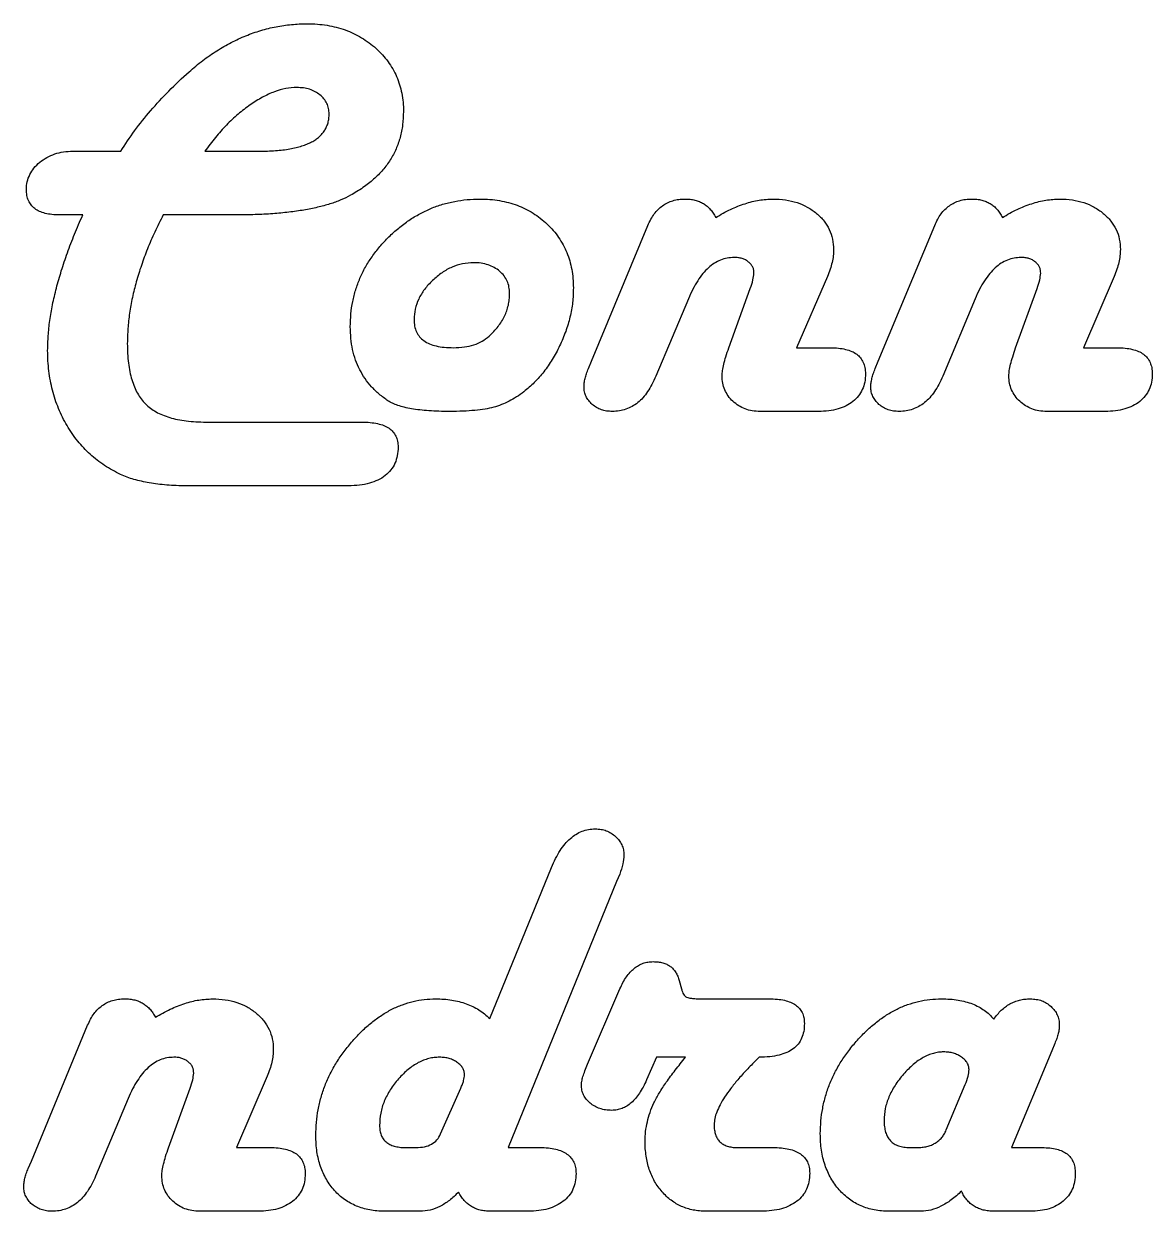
# Model space of a CAD drawing. Header units: millimetres. Extents: x -152 to 152, y -48 to 197.
# Drawn here: x -120.32 to -105.77, y -17.2 to -1.88 of the extents above; entities that cross this region are included whole.
import ezdxf

# ---------------------------------------------------------------- set-up
doc = ezdxf.new("R2010")
doc.units = ezdxf.units.MM

msp = doc.modelspace()

# ---------------------------------------------------------------- linework, layer by layer
at = {"color": 7, "linetype": 'Continuous', "lineweight": 25}
for p, q in [((-119.693, -3.524), (-119.073, -3.524)), ((-117.989, -3.524), (-117.289, -3.524)), ((-119.564, -4.346), (-119.86, -4.346)), ((-117.584, -4.346), (-118.527, -4.346)), ((-113.001, -6.233), (-112.275, -4.482)), ((-109.303, -6.233), (-108.576, -4.482)), ((-109.96, -5.139), (-110.357, -6.058)), ((-106.261, -5.139), (-106.658, -6.058)), ((-111.23, -6.062), (-110.954, -5.293)), ((-107.532, -6.062), (-107.256, -5.293)), ((-111.753, -5.428), (-112.172, -6.425)), ((-108.054, -5.428), (-108.473, -6.425)), ((-110.357, -6.058), (-109.924, -6.058)), ((-106.658, -6.058), (-106.225, -6.058)), ((-113.041, -6.328), (-113.001, -6.233)), ((-109.342, -6.328), (-109.303, -6.233)), ((-110.076, -6.88), (-110.83, -6.88)), ((-106.377, -6.88), (-107.131, -6.88)), ((-117.975, -7.017), (-115.966, -7.017)), ((-116.136, -7.839), (-118.23, -7.839)), ((-114.314, -14.711), (-113.518, -12.763)), ((-112.639, -12.848), (-112.681, -12.943)), ((-112.681, -12.943), (-114.079, -16.373)), ((-111.871, -14.221), (-111.841, -14.329)), ((-113.052, -15.297), (-112.635, -14.327)), ((-111.558, -14.456), (-110.712, -14.456)), ((-120.227, -16.548), (-119.501, -14.797)), ((-107.066, -15.126), (-107.587, -16.373)), ((-107.027, -15.03), (-107.066, -15.126)), ((-112.165, -15.209), (-112.292, -15.502)), ((-111.789, -15.209), (-112.165, -15.209)), ((-110.839, -15.209), (-110.876, -15.244)), ((-117.186, -15.454), (-117.583, -16.373)), ((-118.456, -16.377), (-118.18, -15.608)), ((-114.948, -16.198), (-114.688, -15.606)), ((-108.426, -16.147), (-108.182, -15.56)), ((-118.979, -15.743), (-119.398, -16.741)), ((-117.583, -16.373), (-117.15, -16.373)), ((-115.401, -16.373), (-115.264, -16.373)), ((-114.079, -16.373), (-113.667, -16.373)), ((-111.121, -16.373), (-110.665, -16.373)), ((-108.898, -16.373), (-108.807, -16.373)), ((-107.587, -16.373), (-107.189, -16.373)), ((-120.267, -16.643), (-120.227, -16.548)), ((-117.302, -17.195), (-118.056, -17.195)), ((-115.214, -17.195), (-115.672, -17.195)), ((-113.819, -17.195), (-114.307, -17.195)), ((-110.817, -17.195), (-111.526, -17.195)), ((-108.754, -17.195), (-109.165, -17.195)), ((-107.344, -17.195), (-107.807, -17.195))]:
    msp.add_line(p, q, dxfattribs=at)
for points, knots in [([(-118.193, -2.5), (-118.135, -2.45), (-118.02, -2.353), (-117.837, -2.228), (-117.652, -2.12), (-117.462, -2.033), (-117.269, -1.964), (-117.072, -1.916), (-116.872, -1.886), (-116.738, -1.882), (-116.67, -1.88)], [0, 0, 0, 0, 0.136583, 0.26793, 0.395109, 0.518419, 0.640008, 0.75995, 0.879573, 1, 1, 1, 1]), ([(-116.67, -1.88), (-116.626, -1.881), (-116.54, -1.883), (-116.414, -1.899), (-116.294, -1.923), (-116.179, -1.957), (-116.07, -2.003), (-115.968, -2.059), (-115.87, -2.123), (-115.78, -2.198), (-115.698, -2.28), (-115.625, -2.368), (-115.564, -2.462), (-115.513, -2.561), (-115.475, -2.667), (-115.449, -2.778), (-115.43, -2.894), (-115.428, -2.973), (-115.428, -3.014)], [0, 0, 0, 0, 0.069967, 0.13694, 0.201926, 0.265402, 0.327573, 0.389627, 0.451105, 0.51369, 0.575582, 0.635767, 0.695359, 0.754077, 0.813416, 0.873658, 0.935712, 1, 1, 1, 1]), ([(-119.073, -3.524), (-119.015, -3.435), (-118.897, -3.254), (-118.688, -2.996), (-118.455, -2.741), (-118.282, -2.581), (-118.193, -2.5)], [0, 0, 0, 0, 0.234464, 0.479015, 0.733424, 1, 1, 1, 1]), ([(-116.803, -2.702), (-116.851, -2.705), (-116.949, -2.711), (-117.098, -2.756), (-117.252, -2.828), (-117.409, -2.926), (-117.564, -3.046), (-117.715, -3.187), (-117.857, -3.347), (-117.944, -3.464), (-117.989, -3.524)], [0, 0, 0, 0, 0.095919, 0.198162, 0.311209, 0.435914, 0.568999, 0.70662, 0.849978, 1, 1, 1, 1]), ([(-116.387, -3.045), (-116.388, -3.021), (-116.391, -2.974), (-116.413, -2.906), (-116.452, -2.847), (-116.503, -2.796), (-116.567, -2.755), (-116.638, -2.723), (-116.718, -2.706), (-116.774, -2.704), (-116.803, -2.702)], [0, 0, 0, 0, 0.119746, 0.233858, 0.348246, 0.468913, 0.594632, 0.722778, 0.855621, 1, 1, 1, 1]), ([(-117.289, -3.524), (-117.252, -3.524), (-117.182, -3.523), (-117.079, -3.518), (-116.984, -3.508), (-116.896, -3.496), (-116.814, -3.478), (-116.74, -3.458), (-116.673, -3.433), (-116.613, -3.406), (-116.559, -3.374), (-116.514, -3.338), (-116.474, -3.299), (-116.442, -3.255), (-116.418, -3.208), (-116.399, -3.157), (-116.388, -3.102), (-116.387, -3.064), (-116.387, -3.045)], [0, 0, 0, 0, 0.095639, 0.185757, 0.268684, 0.347302, 0.42011, 0.487202, 0.549195, 0.607075, 0.661738, 0.711811, 0.760864, 0.807181, 0.853724, 0.900578, 0.949299, 1, 1, 1, 1]), ([(-115.428, -3.014), (-115.43, -3.071), (-115.433, -3.183), (-115.466, -3.345), (-115.52, -3.497), (-115.595, -3.639), (-115.692, -3.77), (-115.812, -3.889), (-115.951, -4), (-116.056, -4.062), (-116.11, -4.093)], [0, 0, 0, 0, 0.127351, 0.248869, 0.366964, 0.484582, 0.605015, 0.729157, 0.859797, 1, 1, 1, 1]), ([(-120.291, -4.016), (-120.289, -3.983), (-120.285, -3.917), (-120.249, -3.824), (-120.195, -3.738), (-120.118, -3.664), (-120.027, -3.601), (-119.924, -3.556), (-119.812, -3.528), (-119.734, -3.526), (-119.693, -3.524)], [0, 0, 0, 0, 0.1165115, 0.2292118, 0.3446194, 0.4688145, 0.5987249, 0.7281087, 0.8601339, 1, 1, 1, 1]), ([(-119.86, -4.346), (-119.894, -4.345), (-119.957, -4.343), (-120.046, -4.329), (-120.121, -4.304), (-120.183, -4.267), (-120.232, -4.219), (-120.267, -4.161), (-120.288, -4.092), (-120.29, -4.042), (-120.291, -4.016)], [0, 0, 0, 0, 0.163036, 0.307114, 0.433643, 0.547111, 0.653667, 0.760896, 0.874865, 1, 1, 1, 1]), ([(-116.11, -4.093), (-116.151, -4.114), (-116.237, -4.157), (-116.38, -4.207), (-116.539, -4.251), (-116.716, -4.285), (-116.909, -4.313), (-117.119, -4.332), (-117.346, -4.344), (-117.503, -4.345), (-117.584, -4.346)], [0, 0, 0, 0, 0.09107, 0.190707, 0.300334, 0.419005, 0.548019, 0.687644, 0.838235, 1, 1, 1, 1]), ([(-116.113, -5.787), (-116.111, -5.732), (-116.109, -5.623), (-116.084, -5.464), (-116.046, -5.31), (-115.99, -5.162), (-115.921, -5.019), (-115.834, -4.883), (-115.733, -4.752), (-115.618, -4.628), (-115.492, -4.515), (-115.359, -4.414), (-115.219, -4.331), (-115.075, -4.26), (-114.924, -4.206), (-114.767, -4.17), (-114.605, -4.144), (-114.496, -4.142), (-114.44, -4.141)], [0, 0, 0, 0, 0.062987, 0.124928, 0.185572, 0.245691, 0.30657, 0.368298, 0.431636, 0.497398, 0.563211, 0.626955, 0.689303, 0.750551, 0.811688, 0.873432, 0.93578, 1, 1, 1, 1]), ([(-114.44, -4.141), (-114.397, -4.142), (-114.313, -4.144), (-114.189, -4.159), (-114.072, -4.185), (-113.961, -4.22), (-113.855, -4.265), (-113.755, -4.321), (-113.661, -4.388), (-113.574, -4.463), (-113.495, -4.547), (-113.424, -4.635), (-113.368, -4.732), (-113.318, -4.831), (-113.282, -4.938), (-113.255, -5.049), (-113.239, -5.166), (-113.237, -5.246), (-113.236, -5.287)], [0, 0, 0, 0, 0.0690133, 0.1355816, 0.1997147, 0.2624107, 0.3236763, 0.3849016, 0.4462884, 0.5086146, 0.5703955, 0.6309729, 0.6907905, 0.7501567, 0.8103046, 0.8712081, 0.9344312, 1, 1, 1, 1]), ([(-112.275, -4.482), (-112.263, -4.455), (-112.239, -4.403), (-112.195, -4.332), (-112.144, -4.274), (-112.087, -4.225), (-112.023, -4.187), (-111.953, -4.16), (-111.876, -4.143), (-111.824, -4.142), (-111.796, -4.141)], [0, 0, 0, 0, 0.141688, 0.272574, 0.394499, 0.512913, 0.629748, 0.748357, 0.870282, 1, 1, 1, 1]), ([(-111.796, -4.141), (-111.774, -4.141), (-111.731, -4.142), (-111.669, -4.154), (-111.611, -4.172), (-111.559, -4.199), (-111.511, -4.233), (-111.468, -4.274), (-111.431, -4.323), (-111.411, -4.36), (-111.4, -4.379)], [0, 0, 0, 0, 0.135563, 0.264491, 0.386049, 0.506186, 0.623734, 0.742655, 0.86889, 1, 1, 1, 1]), ([(-111.4, -4.379), (-111.337, -4.342), (-111.216, -4.272), (-111.027, -4.199), (-110.844, -4.15), (-110.722, -4.144), (-110.662, -4.141)], [0, 0, 0, 0, 0.27807, 0.534394, 0.773003, 1, 1, 1, 1]), ([(-110.662, -4.141), (-110.608, -4.143), (-110.503, -4.147), (-110.352, -4.182), (-110.217, -4.24), (-110.1, -4.322), (-110.001, -4.419), (-109.931, -4.532), (-109.887, -4.659), (-109.882, -4.748), (-109.88, -4.793)], [0, 0, 0, 0, 0.143396, 0.276691, 0.40395, 0.529755, 0.651514, 0.765616, 0.879877, 1, 1, 1, 1]), ([(-108.576, -4.482), (-108.564, -4.455), (-108.54, -4.403), (-108.497, -4.332), (-108.445, -4.274), (-108.388, -4.225), (-108.324, -4.187), (-108.254, -4.16), (-108.178, -4.143), (-108.125, -4.142), (-108.098, -4.141)], [0, 0, 0, 0, 0.141688, 0.272574, 0.394499, 0.512913, 0.629748, 0.748357, 0.870282, 1, 1, 1, 1]), ([(-108.098, -4.141), (-108.076, -4.141), (-108.032, -4.142), (-107.97, -4.154), (-107.912, -4.172), (-107.86, -4.199), (-107.812, -4.233), (-107.77, -4.274), (-107.732, -4.323), (-107.712, -4.36), (-107.702, -4.379)], [0, 0, 0, 0, 0.135563, 0.264491, 0.386049, 0.506186, 0.623734, 0.742655, 0.86889, 1, 1, 1, 1]), ([(-107.702, -4.379), (-107.639, -4.342), (-107.518, -4.272), (-107.329, -4.199), (-107.145, -4.15), (-107.023, -4.144), (-106.963, -4.141)], [0, 0, 0, 0, 0.27807, 0.534394, 0.773003, 1, 1, 1, 1]), ([(-106.963, -4.141), (-106.909, -4.143), (-106.804, -4.147), (-106.654, -4.182), (-106.518, -4.24), (-106.401, -4.322), (-106.303, -4.419), (-106.232, -4.532), (-106.188, -4.659), (-106.184, -4.748), (-106.181, -4.793)], [0, 0, 0, 0, 0.143396, 0.276691, 0.40395, 0.529755, 0.651514, 0.765616, 0.879877, 1, 1, 1, 1]), ([(-120.017, -6.093), (-120.015, -6.03), (-120.012, -5.902), (-119.99, -5.705), (-119.955, -5.5), (-119.904, -5.286), (-119.841, -5.063), (-119.762, -4.831), (-119.67, -4.591), (-119.6, -4.429), (-119.564, -4.346)], [0, 0, 0, 0, 0.1031673, 0.211544, 0.3263012, 0.4473218, 0.5746792, 0.7089853, 0.8508745, 1, 1, 1, 1]), ([(-118.527, -4.346), (-118.564, -4.42), (-118.636, -4.564), (-118.73, -4.781), (-118.809, -4.995), (-118.875, -5.204), (-118.926, -5.41), (-118.962, -5.611), (-118.984, -5.809), (-118.988, -5.94), (-118.989, -6.004)], [0, 0, 0, 0, 0.141903, 0.278216, 0.409021, 0.535488, 0.656673, 0.774377, 0.889019, 1, 1, 1, 1]), ([(-111.163, -4.894), (-111.193, -4.896), (-111.252, -4.899), (-111.339, -4.925), (-111.421, -4.968), (-111.497, -5.028), (-111.57, -5.103), (-111.635, -5.197), (-111.699, -5.305), (-111.734, -5.386), (-111.753, -5.428)], [0, 0, 0, 0, 0.1055881, 0.2109938, 0.3180373, 0.4317628, 0.5544611, 0.6887104, 0.836827, 1, 1, 1, 1]), ([(-110.907, -5.098), (-110.908, -5.085), (-110.908, -5.058), (-110.921, -5.019), (-110.944, -4.983), (-110.977, -4.953), (-111.014, -4.925), (-111.06, -4.908), (-111.109, -4.895), (-111.145, -4.894), (-111.163, -4.894)], [0, 0, 0, 0, 0.111377, 0.218574, 0.332864, 0.45478, 0.582844, 0.712531, 0.850727, 1, 1, 1, 1]), ([(-109.88, -4.793), (-109.881, -4.82), (-109.883, -4.876), (-109.899, -4.961), (-109.923, -5.05), (-109.948, -5.109), (-109.96, -5.139)], [0, 0, 0, 0, 0.225293, 0.465765, 0.723911, 1, 1, 1, 1]), ([(-107.464, -4.894), (-107.494, -4.896), (-107.553, -4.899), (-107.64, -4.925), (-107.722, -4.968), (-107.798, -5.028), (-107.871, -5.103), (-107.936, -5.197), (-108.001, -5.305), (-108.036, -5.386), (-108.054, -5.428)], [0, 0, 0, 0, 0.1055881, 0.2109938, 0.3180373, 0.4317628, 0.5544611, 0.6887104, 0.836827, 1, 1, 1, 1]), ([(-107.208, -5.098), (-107.209, -5.085), (-107.21, -5.058), (-107.222, -5.019), (-107.245, -4.983), (-107.278, -4.953), (-107.316, -4.925), (-107.361, -4.908), (-107.411, -4.895), (-107.446, -4.894), (-107.464, -4.894)], [0, 0, 0, 0, 0.111377, 0.218574, 0.332864, 0.45478, 0.582844, 0.712531, 0.850727, 1, 1, 1, 1]), ([(-106.181, -4.793), (-106.182, -4.82), (-106.185, -4.876), (-106.201, -4.961), (-106.225, -5.05), (-106.249, -5.109), (-106.261, -5.139)], [0, 0, 0, 0, 0.225293, 0.465765, 0.723911, 1, 1, 1, 1]), ([(-114.523, -4.962), (-114.571, -4.965), (-114.666, -4.97), (-114.804, -5.015), (-114.935, -5.089), (-115.054, -5.189), (-115.158, -5.301), (-115.234, -5.427), (-115.282, -5.559), (-115.288, -5.65), (-115.291, -5.696)], [0, 0, 0, 0, 0.121989, 0.244448, 0.37085, 0.507454, 0.642262, 0.765606, 0.883404, 1, 1, 1, 1]), ([(-114.058, -5.361), (-114.06, -5.332), (-114.063, -5.277), (-114.086, -5.198), (-114.129, -5.129), (-114.186, -5.07), (-114.256, -5.022), (-114.336, -4.987), (-114.427, -4.965), (-114.49, -4.963), (-114.523, -4.962)], [0, 0, 0, 0, 0.123692, 0.240969, 0.355578, 0.47456, 0.597711, 0.721873, 0.856382, 1, 1, 1, 1]), ([(-110.954, -5.293), (-110.941, -5.257), (-110.918, -5.194), (-110.91, -5.127), (-110.907, -5.098)], [0, 0, 0, 0, 0.569242, 1, 1, 1, 1]), ([(-107.256, -5.293), (-107.242, -5.257), (-107.22, -5.194), (-107.212, -5.127), (-107.208, -5.098)], [0, 0, 0, 0, 0.569242, 1, 1, 1, 1]), ([(-113.236, -5.287), (-113.238, -5.35), (-113.242, -5.476), (-113.277, -5.665), (-113.333, -5.852), (-113.41, -6.036), (-113.504, -6.21), (-113.614, -6.368), (-113.735, -6.509), (-113.829, -6.588), (-113.875, -6.627)], [0, 0, 0, 0, 0.123163, 0.247332, 0.374212, 0.506045, 0.63641, 0.761416, 0.882218, 1, 1, 1, 1]), ([(-114.324, -5.911), (-114.303, -5.891), (-114.262, -5.851), (-114.208, -5.787), (-114.161, -5.722), (-114.123, -5.654), (-114.094, -5.584), (-114.074, -5.511), (-114.06, -5.436), (-114.059, -5.386), (-114.058, -5.361)], [0, 0, 0, 0, 0.138087, 0.271804, 0.398534, 0.520913, 0.64043, 0.760321, 0.879246, 1, 1, 1, 1]), ([(-115.627, -6.743), (-115.665, -6.716), (-115.741, -6.661), (-115.841, -6.564), (-115.926, -6.459), (-115.993, -6.342), (-116.048, -6.217), (-116.086, -6.082), (-116.109, -5.937), (-116.111, -5.838), (-116.113, -5.787)], [0, 0, 0, 0, 0.126742, 0.250255, 0.369792, 0.488296, 0.60885, 0.733914, 0.863361, 1, 1, 1, 1]), ([(-115.291, -5.696), (-115.29, -5.724), (-115.288, -5.778), (-115.261, -5.854), (-115.222, -5.92), (-115.163, -5.971), (-115.09, -6.011), (-115.001, -6.04), (-114.897, -6.056), (-114.822, -6.058), (-114.782, -6.058)], [0, 0, 0, 0, 0.119601, 0.229283, 0.334305, 0.440006, 0.555427, 0.684184, 0.832439, 1, 1, 1, 1]), ([(-114.782, -6.058), (-114.735, -6.057), (-114.646, -6.054), (-114.522, -6.025), (-114.412, -5.98), (-114.353, -5.934), (-114.324, -5.911)], [0, 0, 0, 0, 0.285726, 0.54228, 0.777145, 1, 1, 1, 1]), ([(-119.075, -7.693), (-119.111, -7.675), (-119.182, -7.64), (-119.283, -7.578), (-119.379, -7.51), (-119.468, -7.434), (-119.553, -7.352), (-119.63, -7.263), (-119.701, -7.166), (-119.768, -7.064), (-119.827, -6.956), (-119.876, -6.843), (-119.922, -6.728), (-119.954, -6.607), (-119.983, -6.484), (-120.002, -6.357), (-120.014, -6.226), (-120.016, -6.138), (-120.017, -6.093)], [0, 0, 0, 0, 0.061176, 0.121087, 0.180829, 0.240769, 0.30012, 0.360001, 0.421148, 0.483428, 0.546104, 0.608798, 0.671754, 0.735234, 0.799489, 0.864541, 0.931298, 1, 1, 1, 1]), ([(-118.989, -6.004), (-118.989, -6.047), (-118.988, -6.132), (-118.976, -6.253), (-118.958, -6.366), (-118.933, -6.468), (-118.899, -6.561), (-118.861, -6.646), (-118.811, -6.719), (-118.757, -6.784), (-118.692, -6.84), (-118.618, -6.888), (-118.534, -6.928), (-118.441, -6.961), (-118.338, -6.986), (-118.226, -7.004), (-118.103, -7.016), (-118.019, -7.017), (-117.975, -7.017)], [0, 0, 0, 0, 0.078279, 0.151742, 0.219336, 0.282809, 0.341447, 0.396823, 0.449126, 0.499637, 0.549661, 0.6025, 0.657297, 0.716538, 0.779389, 0.847617, 0.92108, 1, 1, 1, 1]), ([(-111.318, -6.421), (-111.317, -6.399), (-111.314, -6.348), (-111.295, -6.266), (-111.269, -6.168), (-111.244, -6.099), (-111.23, -6.062)], [0, 0, 0, 0, 0.182015, 0.408517, 0.680313, 1, 1, 1, 1]), ([(-109.924, -6.058), (-109.888, -6.059), (-109.821, -6.061), (-109.728, -6.077), (-109.648, -6.102), (-109.581, -6.138), (-109.531, -6.188), (-109.495, -6.248), (-109.472, -6.318), (-109.47, -6.368), (-109.469, -6.394)], [0, 0, 0, 0, 0.166515, 0.311699, 0.439497, 0.554188, 0.661208, 0.766456, 0.876383, 1, 1, 1, 1]), ([(-107.619, -6.421), (-107.618, -6.399), (-107.616, -6.348), (-107.596, -6.266), (-107.57, -6.168), (-107.545, -6.099), (-107.532, -6.062)], [0, 0, 0, 0, 0.182015, 0.408517, 0.680313, 1, 1, 1, 1]), ([(-106.225, -6.058), (-106.189, -6.059), (-106.122, -6.061), (-106.029, -6.077), (-105.949, -6.102), (-105.883, -6.138), (-105.832, -6.188), (-105.796, -6.248), (-105.774, -6.318), (-105.771, -6.368), (-105.77, -6.394)], [0, 0, 0, 0, 0.166515, 0.311699, 0.439497, 0.554188, 0.661208, 0.766456, 0.876383, 1, 1, 1, 1]), ([(-113.099, -6.564), (-113.098, -6.546), (-113.097, -6.51), (-113.084, -6.454), (-113.067, -6.391), (-113.05, -6.35), (-113.041, -6.328)], [0, 0, 0, 0, 0.211021, 0.448526, 0.708291, 1, 1, 1, 1]), ([(-112.172, -6.425), (-112.188, -6.462), (-112.219, -6.53), (-112.275, -6.623), (-112.336, -6.703), (-112.403, -6.768), (-112.478, -6.818), (-112.558, -6.854), (-112.644, -6.876), (-112.703, -6.879), (-112.733, -6.88)], [0, 0, 0, 0, 0.153568, 0.293243, 0.421965, 0.542879, 0.65698, 0.76959, 0.88285, 1, 1, 1, 1]), ([(-110.83, -6.88), (-110.863, -6.879), (-110.928, -6.876), (-111.021, -6.85), (-111.105, -6.809), (-111.18, -6.752), (-111.241, -6.683), (-111.285, -6.603), (-111.314, -6.515), (-111.317, -6.453), (-111.318, -6.421)], [0, 0, 0, 0, 0.13365, 0.25973, 0.382673, 0.508387, 0.63217, 0.752049, 0.872056, 1, 1, 1, 1]), ([(-109.469, -6.394), (-109.47, -6.431), (-109.473, -6.501), (-109.506, -6.598), (-109.557, -6.684), (-109.629, -6.756), (-109.72, -6.811), (-109.825, -6.853), (-109.945, -6.875), (-110.031, -6.879), (-110.076, -6.88)], [0, 0, 0, 0, 0.123659, 0.237813, 0.348869, 0.462697, 0.582141, 0.708053, 0.847249, 1, 1, 1, 1]), ([(-109.4, -6.564), (-109.4, -6.546), (-109.399, -6.51), (-109.385, -6.454), (-109.369, -6.391), (-109.352, -6.35), (-109.342, -6.328)], [0, 0, 0, 0, 0.211021, 0.448526, 0.708291, 1, 1, 1, 1]), ([(-108.473, -6.425), (-108.489, -6.462), (-108.52, -6.53), (-108.576, -6.623), (-108.637, -6.703), (-108.705, -6.768), (-108.779, -6.818), (-108.859, -6.854), (-108.945, -6.876), (-109.004, -6.879), (-109.034, -6.88)], [0, 0, 0, 0, 0.153568, 0.293243, 0.421965, 0.542879, 0.65698, 0.76959, 0.88285, 1, 1, 1, 1]), ([(-107.131, -6.88), (-107.165, -6.879), (-107.23, -6.876), (-107.322, -6.85), (-107.406, -6.809), (-107.481, -6.752), (-107.542, -6.683), (-107.587, -6.603), (-107.615, -6.515), (-107.618, -6.453), (-107.619, -6.421)], [0, 0, 0, 0, 0.13365, 0.25973, 0.382673, 0.508387, 0.63217, 0.752049, 0.872056, 1, 1, 1, 1]), ([(-105.77, -6.394), (-105.772, -6.431), (-105.774, -6.501), (-105.807, -6.598), (-105.858, -6.684), (-105.931, -6.756), (-106.021, -6.811), (-106.126, -6.853), (-106.247, -6.875), (-106.332, -6.879), (-106.377, -6.88)], [0, 0, 0, 0, 0.123659, 0.237813, 0.348869, 0.462697, 0.582141, 0.708053, 0.847249, 1, 1, 1, 1]), ([(-112.733, -6.88), (-112.758, -6.879), (-112.806, -6.878), (-112.875, -6.86), (-112.937, -6.83), (-112.994, -6.792), (-113.04, -6.743), (-113.074, -6.688), (-113.096, -6.628), (-113.098, -6.585), (-113.099, -6.564)], [0, 0, 0, 0, 0.13748, 0.266651, 0.393789, 0.52224, 0.645929, 0.764533, 0.88017, 1, 1, 1, 1]), ([(-109.034, -6.88), (-109.059, -6.879), (-109.107, -6.878), (-109.176, -6.86), (-109.239, -6.83), (-109.295, -6.792), (-109.342, -6.743), (-109.375, -6.688), (-109.397, -6.628), (-109.399, -6.585), (-109.4, -6.564)], [0, 0, 0, 0, 0.13748, 0.266651, 0.393789, 0.52224, 0.645929, 0.764533, 0.88017, 1, 1, 1, 1]), ([(-113.875, -6.627), (-113.906, -6.649), (-113.968, -6.694), (-114.064, -6.75), (-114.163, -6.794), (-114.266, -6.829), (-114.381, -6.852), (-114.512, -6.868), (-114.664, -6.879), (-114.771, -6.88), (-114.828, -6.88)], [0, 0, 0, 0, 0.115157, 0.22551, 0.332445, 0.436522, 0.548342, 0.680029, 0.830101, 1, 1, 1, 1]), ([(-114.828, -6.88), (-114.876, -6.88), (-114.966, -6.879), (-115.096, -6.873), (-115.214, -6.862), (-115.32, -6.848), (-115.415, -6.829), (-115.497, -6.805), (-115.567, -6.778), (-115.608, -6.755), (-115.627, -6.743)], [0, 0, 0, 0, 0.173802, 0.332099, 0.476421, 0.607065, 0.72443, 0.827811, 0.919284, 1, 1, 1, 1]), ([(-115.966, -7.017), (-115.929, -7.018), (-115.86, -7.02), (-115.764, -7.035), (-115.681, -7.058), (-115.614, -7.094), (-115.561, -7.141), (-115.522, -7.198), (-115.5, -7.267), (-115.497, -7.315), (-115.496, -7.34)], [0, 0, 0, 0, 0.17055, 0.319556, 0.45088, 0.565584, 0.672166, 0.775834, 0.882005, 1, 1, 1, 1]), ([(-115.496, -7.34), (-115.498, -7.378), (-115.502, -7.449), (-115.534, -7.55), (-115.588, -7.638), (-115.663, -7.712), (-115.757, -7.77), (-115.869, -7.81), (-115.997, -7.835), (-116.088, -7.838), (-116.136, -7.839)], [0, 0, 0, 0, 0.121988, 0.233503, 0.343038, 0.456149, 0.574714, 0.702898, 0.843266, 1, 1, 1, 1]), ([(-118.23, -7.839), (-118.273, -7.839), (-118.357, -7.838), (-118.479, -7.83), (-118.595, -7.82), (-118.704, -7.804), (-118.806, -7.782), (-118.902, -7.759), (-118.992, -7.729), (-119.048, -7.704), (-119.075, -7.693)], [0, 0, 0, 0, 0.148766, 0.290341, 0.424785, 0.552579, 0.672917, 0.788062, 0.896641, 1, 1, 1, 1]), ([(-113.518, -12.763), (-113.501, -12.723), (-113.468, -12.648), (-113.411, -12.546), (-113.347, -12.459), (-113.279, -12.388), (-113.205, -12.333), (-113.126, -12.292), (-113.041, -12.268), (-112.982, -12.265), (-112.952, -12.264)], [0, 0, 0, 0, 0.159657, 0.30514, 0.437481, 0.559878, 0.672249, 0.781209, 0.889106, 1, 1, 1, 1]), ([(-112.952, -12.264), (-112.927, -12.265), (-112.879, -12.267), (-112.811, -12.286), (-112.747, -12.317), (-112.691, -12.36), (-112.644, -12.41), (-112.61, -12.469), (-112.588, -12.532), (-112.586, -12.577), (-112.585, -12.6)], [0, 0, 0, 0, 0.133939, 0.260129, 0.384679, 0.513087, 0.63901, 0.757749, 0.877616, 1, 1, 1, 1]), ([(-112.585, -12.6), (-112.588, -12.639), (-112.593, -12.724), (-112.623, -12.805), (-112.639, -12.848)], [0, 0, 0, 0, 0.459987, 1, 1, 1, 1]), ([(-112.635, -14.327), (-112.623, -14.299), (-112.599, -14.246), (-112.555, -14.174), (-112.506, -14.114), (-112.455, -14.063), (-112.398, -14.024), (-112.339, -13.996), (-112.274, -13.979), (-112.23, -13.977), (-112.207, -13.976)], [0, 0, 0, 0, 0.155195, 0.297894, 0.428403, 0.549181, 0.664078, 0.774596, 0.88519, 1, 1, 1, 1]), ([(-112.207, -13.976), (-112.186, -13.977), (-112.144, -13.979), (-112.085, -13.989), (-112.032, -14.008), (-111.986, -14.036), (-111.946, -14.071), (-111.915, -14.114), (-111.888, -14.164), (-111.877, -14.202), (-111.871, -14.221)], [0, 0, 0, 0, 0.144143, 0.273636, 0.396724, 0.511974, 0.625547, 0.743444, 0.865784, 1, 1, 1, 1]), ([(-111.841, -14.329), (-111.838, -14.342), (-111.832, -14.366), (-111.816, -14.397), (-111.798, -14.42), (-111.775, -14.438), (-111.74, -14.445), (-111.694, -14.452), (-111.631, -14.455), (-111.584, -14.456), (-111.558, -14.456)], [0, 0, 0, 0, 0.11575, 0.212011, 0.295091, 0.367663, 0.460167, 0.59367, 0.775508, 1, 1, 1, 1]), ([(-119.501, -14.797), (-119.489, -14.77), (-119.465, -14.718), (-119.421, -14.647), (-119.37, -14.589), (-119.313, -14.54), (-119.249, -14.502), (-119.179, -14.475), (-119.102, -14.458), (-119.05, -14.457), (-119.022, -14.456)], [0, 0, 0, 0, 0.141688, 0.272574, 0.394499, 0.512913, 0.629748, 0.748357, 0.870282, 1, 1, 1, 1]), ([(-119.022, -14.456), (-119, -14.456), (-118.957, -14.457), (-118.895, -14.469), (-118.837, -14.487), (-118.785, -14.514), (-118.737, -14.548), (-118.694, -14.589), (-118.657, -14.638), (-118.637, -14.675), (-118.626, -14.694)], [0, 0, 0, 0, 0.135563, 0.264491, 0.386049, 0.506186, 0.623734, 0.742655, 0.86889, 1, 1, 1, 1]), ([(-118.626, -14.694), (-118.564, -14.658), (-118.442, -14.587), (-118.253, -14.514), (-118.07, -14.465), (-117.948, -14.459), (-117.888, -14.456)], [0, 0, 0, 0, 0.2780701, 0.5343938, 0.773003, 1, 1, 1, 1]), ([(-117.888, -14.456), (-117.834, -14.458), (-117.729, -14.462), (-117.578, -14.497), (-117.443, -14.555), (-117.326, -14.637), (-117.227, -14.734), (-117.157, -14.847), (-117.113, -14.974), (-117.108, -15.063), (-117.106, -15.108)], [0, 0, 0, 0, 0.143396, 0.276691, 0.40395, 0.529755, 0.651514, 0.765616, 0.879877, 1, 1, 1, 1]), ([(-116.558, -16.217), (-116.556, -16.161), (-116.554, -16.05), (-116.53, -15.886), (-116.493, -15.727), (-116.441, -15.571), (-116.373, -15.421), (-116.291, -15.273), (-116.194, -15.132), (-116.083, -14.996), (-115.965, -14.87), (-115.84, -14.76), (-115.711, -14.667), (-115.579, -14.588), (-115.442, -14.529), (-115.302, -14.488), (-115.159, -14.46), (-115.061, -14.457), (-115.012, -14.456)], [0, 0, 0, 0, 0.065276, 0.12901, 0.192583, 0.255629, 0.319775, 0.384485, 0.451421, 0.519923, 0.588085, 0.652244, 0.713808, 0.773006, 0.830491, 0.886864, 0.942999, 1, 1, 1, 1]), ([(-115.012, -14.456), (-114.977, -14.457), (-114.907, -14.458), (-114.805, -14.47), (-114.709, -14.49), (-114.619, -14.518), (-114.534, -14.553), (-114.454, -14.597), (-114.381, -14.65), (-114.336, -14.691), (-114.314, -14.711)], [0, 0, 0, 0, 0.140225, 0.272831, 0.401712, 0.524916, 0.644875, 0.76341, 0.880846, 1, 1, 1, 1]), ([(-110.712, -14.456), (-110.677, -14.457), (-110.61, -14.459), (-110.516, -14.472), (-110.437, -14.497), (-110.37, -14.531), (-110.319, -14.577), (-110.282, -14.633), (-110.261, -14.7), (-110.258, -14.748), (-110.256, -14.772)], [0, 0, 0, 0, 0.170094, 0.317853, 0.450012, 0.565532, 0.67135, 0.773124, 0.88218, 1, 1, 1, 1]), ([(-110.051, -16.197), (-110.05, -16.141), (-110.047, -16.031), (-110.023, -15.868), (-109.986, -15.71), (-109.933, -15.555), (-109.865, -15.406), (-109.784, -15.261), (-109.685, -15.122), (-109.575, -14.987), (-109.454, -14.864), (-109.329, -14.754), (-109.198, -14.663), (-109.065, -14.586), (-108.926, -14.528), (-108.784, -14.486), (-108.638, -14.461), (-108.539, -14.457), (-108.489, -14.456)], [0, 0, 0, 0, 0.0649, 0.12826, 0.191466, 0.25429, 0.317715, 0.382102, 0.448052, 0.516538, 0.584429, 0.648666, 0.710123, 0.769869, 0.827606, 0.88481, 0.942135, 1, 1, 1, 1]), ([(-108.489, -14.456), (-108.452, -14.457), (-108.38, -14.458), (-108.276, -14.469), (-108.18, -14.492), (-108.09, -14.518), (-108.009, -14.557), (-107.935, -14.602), (-107.869, -14.655), (-107.832, -14.698), (-107.814, -14.719)], [0, 0, 0, 0, 0.148469, 0.287729, 0.419248, 0.543323, 0.66139, 0.775405, 0.88792, 1, 1, 1, 1]), ([(-107.814, -14.719), (-107.799, -14.698), (-107.769, -14.657), (-107.719, -14.603), (-107.664, -14.558), (-107.607, -14.519), (-107.545, -14.492), (-107.481, -14.47), (-107.412, -14.458), (-107.365, -14.457), (-107.341, -14.456)], [0, 0, 0, 0, 0.13787, 0.267826, 0.39149, 0.513356, 0.632002, 0.751776, 0.87289, 1, 1, 1, 1]), ([(-107.341, -14.456), (-107.316, -14.457), (-107.266, -14.46), (-107.195, -14.477), (-107.131, -14.51), (-107.075, -14.552), (-107.027, -14.603), (-106.994, -14.662), (-106.972, -14.727), (-106.97, -14.773), (-106.969, -14.796)], [0, 0, 0, 0, 0.135644, 0.265389, 0.388836, 0.515241, 0.639201, 0.757736, 0.875734, 1, 1, 1, 1]), ([(-110.256, -14.772), (-110.258, -14.807), (-110.26, -14.872), (-110.29, -14.963), (-110.334, -15.042), (-110.402, -15.104), (-110.485, -15.153), (-110.588, -15.184), (-110.707, -15.207), (-110.793, -15.208), (-110.839, -15.209)], [0, 0, 0, 0, 0.124324, 0.235342, 0.341804, 0.44861, 0.562597, 0.690337, 0.834626, 1, 1, 1, 1]), ([(-106.969, -14.796), (-106.969, -14.813), (-106.971, -14.85), (-106.982, -14.906), (-107, -14.968), (-107.018, -15.009), (-107.027, -15.03)], [0, 0, 0, 0, 0.211809, 0.449345, 0.711305, 1, 1, 1, 1]), ([(-117.106, -15.108), (-117.107, -15.135), (-117.109, -15.191), (-117.125, -15.276), (-117.149, -15.365), (-117.174, -15.424), (-117.186, -15.454)], [0, 0, 0, 0, 0.225293, 0.465765, 0.723911, 1, 1, 1, 1]), ([(-108.461, -15.141), (-108.483, -15.141), (-108.528, -15.143), (-108.594, -15.158), (-108.66, -15.18), (-108.725, -15.212), (-108.79, -15.253), (-108.855, -15.302), (-108.917, -15.362), (-109, -15.449), (-109.089, -15.567), (-109.169, -15.717), (-109.219, -15.869), (-109.226, -15.973), (-109.229, -16.025)], [0, 0, 0, 0, 0.052309, 0.105644, 0.159961, 0.216069, 0.276577, 0.340232, 0.408142, 0.480813, 0.623943, 0.755386, 0.878942, 1, 1, 1, 1]), ([(-108.133, -15.367), (-108.135, -15.353), (-108.137, -15.323), (-108.155, -15.279), (-108.188, -15.242), (-108.23, -15.207), (-108.279, -15.177), (-108.335, -15.156), (-108.396, -15.143), (-108.439, -15.141), (-108.461, -15.141)], [0, 0, 0, 0, 0.101323, 0.204401, 0.315545, 0.440469, 0.574244, 0.710477, 0.85052, 1, 1, 1, 1]), ([(-118.389, -15.209), (-118.419, -15.211), (-118.478, -15.214), (-118.565, -15.24), (-118.647, -15.283), (-118.723, -15.343), (-118.796, -15.419), (-118.861, -15.512), (-118.925, -15.62), (-118.96, -15.701), (-118.979, -15.743)], [0, 0, 0, 0, 0.105588, 0.210994, 0.318037, 0.431763, 0.554461, 0.68871, 0.836827, 1, 1, 1, 1]), ([(-118.133, -15.413), (-118.134, -15.4), (-118.134, -15.373), (-118.147, -15.334), (-118.17, -15.298), (-118.203, -15.268), (-118.24, -15.24), (-118.286, -15.223), (-118.335, -15.21), (-118.371, -15.209), (-118.389, -15.209)], [0, 0, 0, 0, 0.111377, 0.218574, 0.332864, 0.45478, 0.582844, 0.712531, 0.850727, 1, 1, 1, 1]), ([(-114.963, -15.209), (-114.986, -15.21), (-115.033, -15.212), (-115.103, -15.224), (-115.171, -15.248), (-115.238, -15.278), (-115.303, -15.318), (-115.368, -15.365), (-115.431, -15.423), (-115.512, -15.508), (-115.599, -15.624), (-115.679, -15.773), (-115.727, -15.929), (-115.733, -16.036), (-115.736, -16.089)], [0, 0, 0, 0, 0.054496, 0.109809, 0.16538, 0.222308, 0.282011, 0.344274, 0.410641, 0.481079, 0.620325, 0.749838, 0.875598, 1, 1, 1, 1]), ([(-114.64, -15.439), (-114.641, -15.424), (-114.642, -15.392), (-114.662, -15.349), (-114.692, -15.309), (-114.733, -15.275), (-114.782, -15.245), (-114.838, -15.225), (-114.898, -15.211), (-114.941, -15.21), (-114.963, -15.209)], [0, 0, 0, 0, 0.105647, 0.211716, 0.321537, 0.444364, 0.575787, 0.708608, 0.848376, 1, 1, 1, 1]), ([(-113.133, -15.568), (-113.132, -15.552), (-113.128, -15.515), (-113.112, -15.454), (-113.086, -15.38), (-113.064, -15.326), (-113.052, -15.297)], [0, 0, 0, 0, 0.166885, 0.388079, 0.663391, 1, 1, 1, 1]), ([(-112.311, -16.293), (-112.31, -16.251), (-112.307, -16.166), (-112.284, -16.041), (-112.249, -15.918), (-112.197, -15.794), (-112.126, -15.664), (-112.034, -15.524), (-111.92, -15.37), (-111.834, -15.265), (-111.789, -15.209)], [0, 0, 0, 0, 0.102846, 0.206118, 0.309375, 0.415856, 0.533415, 0.669282, 0.824852, 1, 1, 1, 1]), ([(-110.876, -15.244), (-110.919, -15.288), (-111.001, -15.37), (-111.112, -15.494), (-111.206, -15.61), (-111.284, -15.717), (-111.343, -15.818), (-111.386, -15.911), (-111.415, -15.997), (-111.419, -16.053), (-111.421, -16.079)], [0, 0, 0, 0, 0.17947, 0.343533, 0.489576, 0.620195, 0.734882, 0.835719, 0.922666, 1, 1, 1, 1]), ([(-118.18, -15.608), (-118.167, -15.572), (-118.144, -15.509), (-118.136, -15.442), (-118.133, -15.413)], [0, 0, 0, 0, 0.569242, 1, 1, 1, 1]), ([(-114.688, -15.606), (-114.681, -15.589), (-114.667, -15.558), (-114.652, -15.513), (-114.643, -15.474), (-114.641, -15.45), (-114.64, -15.439)], [0, 0, 0, 0, 0.318433, 0.589541, 0.815372, 1, 1, 1, 1]), ([(-108.182, -15.56), (-108.168, -15.525), (-108.142, -15.463), (-108.136, -15.397), (-108.133, -15.367)], [0, 0, 0, 0, 0.56228, 1, 1, 1, 1]), ([(-112.74, -15.894), (-112.767, -15.893), (-112.82, -15.892), (-112.894, -15.873), (-112.962, -15.844), (-113.022, -15.803), (-113.071, -15.753), (-113.108, -15.697), (-113.128, -15.634), (-113.132, -15.59), (-113.133, -15.568)], [0, 0, 0, 0, 0.141461, 0.2752, 0.402466, 0.529829, 0.653597, 0.769502, 0.882577, 1, 1, 1, 1]), ([(-112.292, -15.502), (-112.306, -15.533), (-112.334, -15.592), (-112.383, -15.672), (-112.432, -15.741), (-112.488, -15.795), (-112.545, -15.841), (-112.608, -15.871), (-112.673, -15.89), (-112.718, -15.893), (-112.74, -15.894)], [0, 0, 0, 0, 0.162218, 0.309013, 0.442235, 0.564481, 0.679399, 0.787037, 0.892736, 1, 1, 1, 1]), ([(-111.421, -16.079), (-111.42, -16.102), (-111.419, -16.146), (-111.403, -16.206), (-111.382, -16.259), (-111.347, -16.301), (-111.304, -16.335), (-111.251, -16.357), (-111.189, -16.372), (-111.145, -16.373), (-111.121, -16.373)], [0, 0, 0, 0, 0.142561, 0.27089, 0.387368, 0.496394, 0.605782, 0.725193, 0.853001, 1, 1, 1, 1]), ([(-109.229, -16.025), (-109.228, -16.052), (-109.226, -16.103), (-109.212, -16.176), (-109.186, -16.237), (-109.148, -16.288), (-109.1, -16.327), (-109.042, -16.355), (-108.973, -16.371), (-108.924, -16.373), (-108.898, -16.373)], [0, 0, 0, 0, 0.147962, 0.280931, 0.39929, 0.508857, 0.619299, 0.733982, 0.859791, 1, 1, 1, 1]), ([(-115.672, -17.195), (-115.705, -17.195), (-115.769, -17.193), (-115.862, -17.179), (-115.952, -17.16), (-116.035, -17.129), (-116.113, -17.092), (-116.187, -17.046), (-116.256, -16.992), (-116.318, -16.929), (-116.375, -16.86), (-116.423, -16.783), (-116.465, -16.702), (-116.5, -16.616), (-116.525, -16.524), (-116.545, -16.427), (-116.555, -16.324), (-116.557, -16.253), (-116.558, -16.217)], [0, 0, 0, 0, 0.0662279, 0.1293897, 0.1906264, 0.2495516, 0.3077748, 0.3662463, 0.4240907, 0.4840988, 0.5444164, 0.6042648, 0.6656997, 0.7276669, 0.7918805, 0.8578893, 0.927305, 1, 1, 1, 1]), ([(-115.736, -16.089), (-115.735, -16.111), (-115.733, -16.153), (-115.717, -16.212), (-115.691, -16.263), (-115.653, -16.304), (-115.605, -16.337), (-115.545, -16.357), (-115.476, -16.372), (-115.427, -16.373), (-115.401, -16.373)], [0, 0, 0, 0, 0.132446, 0.251783, 0.362261, 0.469257, 0.582652, 0.705268, 0.844327, 1, 1, 1, 1]), ([(-115.264, -16.373), (-115.227, -16.372), (-115.159, -16.369), (-115.066, -16.335), (-114.99, -16.279), (-114.962, -16.225), (-114.948, -16.198)], [0, 0, 0, 0, 0.285791, 0.532854, 0.763239, 1, 1, 1, 1]), ([(-109.165, -17.195), (-109.197, -17.195), (-109.261, -17.193), (-109.354, -17.18), (-109.442, -17.159), (-109.525, -17.127), (-109.603, -17.089), (-109.677, -17.041), (-109.745, -16.984), (-109.809, -16.92), (-109.865, -16.848), (-109.916, -16.771), (-109.957, -16.688), (-109.992, -16.6), (-110.018, -16.507), (-110.038, -16.408), (-110.048, -16.304), (-110.05, -16.233), (-110.051, -16.197)], [0, 0, 0, 0, 0.06493, 0.126827, 0.186993, 0.245644, 0.303664, 0.361399, 0.420633, 0.480616, 0.541512, 0.602803, 0.66433, 0.727075, 0.7916, 0.857725, 0.927236, 1, 1, 1, 1]), ([(-108.807, -16.373), (-108.784, -16.373), (-108.74, -16.372), (-108.677, -16.361), (-108.62, -16.343), (-108.568, -16.318), (-108.523, -16.286), (-108.484, -16.247), (-108.451, -16.2), (-108.435, -16.165), (-108.426, -16.147)], [0, 0, 0, 0, 0.144708, 0.279865, 0.405577, 0.523759, 0.640334, 0.755322, 0.873741, 1, 1, 1, 1]), ([(-118.544, -16.736), (-118.543, -16.714), (-118.54, -16.663), (-118.521, -16.581), (-118.495, -16.483), (-118.47, -16.414), (-118.456, -16.377)], [0, 0, 0, 0, 0.182015, 0.408517, 0.680313, 1, 1, 1, 1]), ([(-117.15, -16.373), (-117.114, -16.374), (-117.047, -16.376), (-116.954, -16.392), (-116.874, -16.417), (-116.808, -16.453), (-116.757, -16.503), (-116.721, -16.563), (-116.698, -16.633), (-116.696, -16.683), (-116.695, -16.71)], [0, 0, 0, 0, 0.166515, 0.311699, 0.439497, 0.554188, 0.661208, 0.766456, 0.876383, 1, 1, 1, 1]), ([(-113.667, -16.373), (-113.631, -16.374), (-113.562, -16.376), (-113.467, -16.392), (-113.385, -16.417), (-113.318, -16.454), (-113.265, -16.503), (-113.227, -16.562), (-113.205, -16.633), (-113.203, -16.683), (-113.202, -16.71)], [0, 0, 0, 0, 0.167411, 0.313752, 0.442842, 0.557325, 0.665184, 0.769793, 0.878149, 1, 1, 1, 1]), ([(-111.526, -17.195), (-111.554, -17.195), (-111.609, -17.193), (-111.69, -17.181), (-111.768, -17.162), (-111.84, -17.133), (-111.91, -17.099), (-111.975, -17.055), (-112.037, -17.004), (-112.093, -16.945), (-112.144, -16.88), (-112.19, -16.811), (-112.227, -16.735), (-112.258, -16.656), (-112.282, -16.572), (-112.298, -16.483), (-112.31, -16.389), (-112.311, -16.326), (-112.311, -16.293)], [0, 0, 0, 0, 0.0630702, 0.1235101, 0.1826851, 0.240732, 0.2977847, 0.3563875, 0.4152933, 0.4761943, 0.5380842, 0.5997889, 0.6621903, 0.7255622, 0.7901808, 0.8575781, 0.927403, 1, 1, 1, 1]), ([(-110.665, -16.373), (-110.628, -16.374), (-110.558, -16.376), (-110.459, -16.39), (-110.377, -16.417), (-110.306, -16.452), (-110.254, -16.501), (-110.215, -16.559), (-110.192, -16.629), (-110.189, -16.679), (-110.188, -16.705)], [0, 0, 0, 0, 0.170468, 0.318173, 0.449458, 0.56479, 0.670386, 0.773384, 0.881075, 1, 1, 1, 1]), ([(-107.189, -16.373), (-107.156, -16.375), (-107.093, -16.376), (-107.005, -16.39), (-106.931, -16.418), (-106.868, -16.452), (-106.821, -16.501), (-106.787, -16.56), (-106.766, -16.629), (-106.764, -16.679), (-106.763, -16.705)], [0, 0, 0, 0, 0.161777, 0.304562, 0.432041, 0.544948, 0.651814, 0.758468, 0.872769, 1, 1, 1, 1]), ([(-120.325, -16.879), (-120.324, -16.861), (-120.323, -16.825), (-120.31, -16.769), (-120.293, -16.707), (-120.276, -16.665), (-120.267, -16.643)], [0, 0, 0, 0, 0.211021, 0.448526, 0.708291, 1, 1, 1, 1]), ([(-119.398, -16.741), (-119.414, -16.777), (-119.445, -16.845), (-119.501, -16.938), (-119.562, -17.018), (-119.629, -17.083), (-119.704, -17.133), (-119.784, -17.169), (-119.87, -17.191), (-119.929, -17.194), (-119.959, -17.195)], [0, 0, 0, 0, 0.153568, 0.293243, 0.421965, 0.542879, 0.65698, 0.76959, 0.88285, 1, 1, 1, 1]), ([(-118.056, -17.195), (-118.089, -17.194), (-118.154, -17.191), (-118.247, -17.165), (-118.331, -17.124), (-118.406, -17.067), (-118.467, -16.998), (-118.511, -16.918), (-118.54, -16.83), (-118.543, -16.768), (-118.544, -16.736)], [0, 0, 0, 0, 0.13365, 0.25973, 0.382673, 0.508387, 0.63217, 0.752049, 0.872056, 1, 1, 1, 1]), ([(-116.695, -16.71), (-116.696, -16.746), (-116.699, -16.816), (-116.732, -16.914), (-116.783, -17), (-116.855, -17.071), (-116.946, -17.126), (-117.051, -17.168), (-117.171, -17.19), (-117.257, -17.194), (-117.302, -17.195)], [0, 0, 0, 0, 0.1236592, 0.2378128, 0.3488692, 0.4626966, 0.5821408, 0.7080526, 0.8472485, 1, 1, 1, 1]), ([(-113.202, -16.71), (-113.204, -16.746), (-113.208, -16.815), (-113.238, -16.914), (-113.292, -16.999), (-113.365, -17.071), (-113.457, -17.126), (-113.564, -17.168), (-113.687, -17.19), (-113.773, -17.194), (-113.819, -17.195)], [0, 0, 0, 0, 0.1225431, 0.2351937, 0.3464116, 0.4599645, 0.5792462, 0.7061548, 0.845152, 1, 1, 1, 1]), ([(-110.188, -16.705), (-110.19, -16.742), (-110.193, -16.813), (-110.226, -16.913), (-110.278, -17), (-110.353, -17.071), (-110.446, -17.127), (-110.555, -17.168), (-110.681, -17.191), (-110.77, -17.194), (-110.817, -17.195)], [0, 0, 0, 0, 0.122887, 0.235172, 0.344943, 0.457473, 0.5758, 0.703944, 0.844149, 1, 1, 1, 1]), ([(-106.763, -16.705), (-106.765, -16.742), (-106.768, -16.812), (-106.797, -16.911), (-106.849, -16.997), (-106.917, -17.07), (-107.003, -17.126), (-107.104, -17.168), (-107.22, -17.19), (-107.301, -17.194), (-107.344, -17.195)], [0, 0, 0, 0, 0.127508, 0.244515, 0.357277, 0.471798, 0.59026, 0.714211, 0.850239, 1, 1, 1, 1]), ([(-119.959, -17.195), (-119.984, -17.195), (-120.032, -17.193), (-120.101, -17.175), (-120.163, -17.146), (-120.22, -17.107), (-120.266, -17.058), (-120.3, -17.003), (-120.322, -16.943), (-120.324, -16.9), (-120.325, -16.879)], [0, 0, 0, 0, 0.13748, 0.266651, 0.393789, 0.52224, 0.645929, 0.764533, 0.88017, 1, 1, 1, 1]), ([(-114.718, -16.948), (-114.756, -16.986), (-114.828, -17.057), (-114.953, -17.135), (-115.081, -17.187), (-115.17, -17.193), (-115.214, -17.195)], [0, 0, 0, 0, 0.280722, 0.534182, 0.769158, 1, 1, 1, 1]), ([(-114.307, -17.195), (-114.33, -17.194), (-114.374, -17.193), (-114.438, -17.182), (-114.497, -17.163), (-114.551, -17.134), (-114.601, -17.1), (-114.646, -17.057), (-114.686, -17.006), (-114.707, -16.968), (-114.718, -16.948)], [0, 0, 0, 0, 0.135323, 0.261607, 0.381728, 0.500656, 0.618909, 0.741306, 0.867537, 1, 1, 1, 1]), ([(-108.229, -16.936), (-108.273, -16.976), (-108.354, -17.05), (-108.489, -17.131), (-108.621, -17.186), (-108.711, -17.192), (-108.754, -17.195)], [0, 0, 0, 0, 0.293089, 0.552243, 0.783735, 1, 1, 1, 1]), ([(-107.807, -17.195), (-107.832, -17.195), (-107.88, -17.193), (-107.948, -17.181), (-108.011, -17.161), (-108.068, -17.132), (-108.118, -17.095), (-108.163, -17.05), (-108.201, -16.997), (-108.22, -16.957), (-108.229, -16.936)], [0, 0, 0, 0, 0.14195, 0.271427, 0.394992, 0.515415, 0.631222, 0.748612, 0.870523, 1, 1, 1, 1])]:
    msp.add_open_spline(points, degree=3, knots=knots, dxfattribs=at)

doc.saveas('drawing.dxf')
